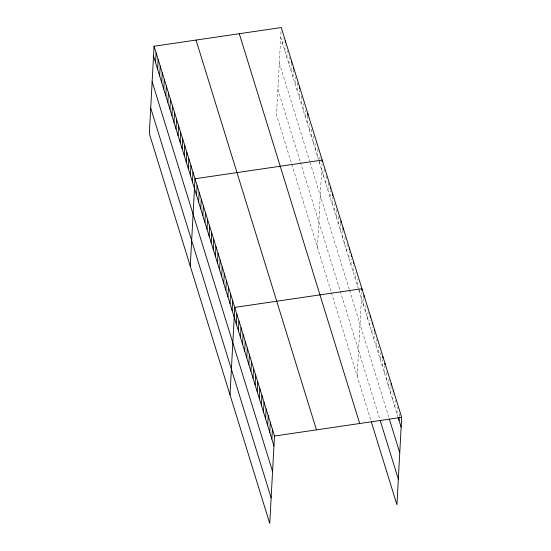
<?xml version="1.0" encoding="UTF-8"?>
<svg xmlns="http://www.w3.org/2000/svg" width="551" height="551" viewBox="0 0 551 551"><rect width="100%" height="100%" fill="white"/><g stroke="black" fill="none" stroke-linecap="round" stroke-linejoin="round"><path stroke-width="0.41" stroke-dasharray="2.75 2.07" d="M281.024 31.641L276.512 114.973L331.172 291.885M282.766 43.997L283.076 38.267M284.812 50.623L285.122 44.893M286.857 57.249L287.216 50.706M288.903 63.875L289.261 57.332M290.956 70.5L291.396 62.318M293.001 77.133L293.442 68.944M295.047 83.759L295.405 77.209M297.092 90.385L297.581 81.383M299.145 97.01L299.496 90.46M301.19 103.636L301.679 94.634M303.236 110.262L303.594 103.712M305.282 116.888L305.64 110.345M307.334 123.514L307.775 115.331M309.38 130.139L309.731 123.596M311.425 136.765L311.914 127.763M313.471 143.398L313.96 134.389M315.516 150.024L315.875 143.474M317.569 156.649L318.051 147.647M319.614 163.275L319.794 160.004M319.835 159.184L319.966 156.725M317.459 247.502L321.97 164.17M323.754 176.671L324.243 167.669M325.848 183.442L326.33 174.44M327.935 190.212L328.424 181.21M330.028 196.982L330.38 190.432M332.122 203.753L332.473 197.203M334.209 210.523L334.567 203.973M336.303 217.294L336.792 208.292M338.397 224.064L338.879 215.062M340.484 230.835L340.931 222.645M342.577 237.598L343.018 229.416M344.671 244.369L345.153 235.367M346.758 251.139L347.116 244.596M348.852 257.909L349.21 251.366M350.946 264.68L351.256 258.956M353.033 271.45L353.343 265.72M355.126 278.221L355.436 272.49M357.22 284.991L357.53 279.261M359.307 291.761L359.486 288.49M357.2 376.133L361.711 292.801M363.495 305.302L363.846 298.752M365.588 312.073L365.94 305.523M367.675 318.843L368.034 312.293M369.769 325.613L370.079 319.883M371.863 332.384L372.173 326.653M373.95 339.154L374.308 332.604M376.044 345.925L376.395 339.375M378.138 352.695L378.489 346.145M380.224 359.466L380.583 352.915M382.318 366.236L382.67 359.686M384.412 373.006L384.763 366.456M386.499 379.777L386.988 370.768M388.593 386.54L389.082 377.538M390.687 393.311L391.038 386.768M392.773 400.081L393.132 393.538M394.867 406.852L395.225 400.308M396.961 413.622L397.312 407.079M399.275 416.301L399.496 412.21M280.714 37.372L318.933 161.064M319.16 161.801L358.611 289.502M358.846 290.26L397.891 416.632M279.329 62.979L309.586 160.906M310.041 162.38L349.327 289.537M349.554 290.287L389.068 418.168M277.904 89.365L300.192 161.519M300.419 162.256L339.76 289.599M340.229 291.1L379.97 419.731M331.406 292.636L370.913 420.516"/><path stroke-width="0.83" d="M154.06 46.236L149.328 133.659L269.749 523.45L274.488 436.027L154.06 46.236L281.251 27.55L401.672 417.341L396.94 504.764L371.374 422.025M155.575 62.683L156.105 52.862M157.62 69.309L158.158 59.487M159.673 75.935L160.203 66.113M161.719 82.56L162.249 72.739M163.764 89.186L164.294 79.365M165.81 95.812L166.347 85.99M167.862 102.438L168.392 92.616M169.908 109.064L170.438 99.242M171.953 115.689L172.484 105.868M173.999 122.315L174.529 112.5M176.051 128.948L176.582 119.126M178.097 135.574L178.627 125.752M180.143 142.199L180.673 132.378M182.188 148.825L182.718 139.004M184.234 155.451L184.771 145.629M186.286 162.077L186.817 152.255M188.332 168.702L188.862 158.881M190.377 175.328L190.908 165.507M192.423 181.954L192.96 172.139M190.267 266.188L195.006 178.765L322.19 160.079L322.108 161.719M196.562 195.35L197.1 185.535M198.656 202.121L199.186 192.306M200.75 208.891L201.28 199.069M202.837 215.661L203.374 205.84M204.931 222.432L205.461 212.61M207.024 229.202L207.555 219.381M209.111 235.973L209.649 226.151M211.205 242.743L211.736 232.921M213.299 249.513L213.829 239.692M215.393 256.284L215.923 246.462M217.48 263.054L218.01 253.233M219.573 269.825L220.104 260.003M221.667 276.595L222.198 266.774M223.754 283.366L224.285 273.544M225.848 290.136L226.378 280.314M227.942 296.906L228.472 287.085M230.029 303.677L230.566 293.855M232.123 310.447L232.653 300.626M230.008 394.819L234.747 307.396L361.931 288.71L361.849 290.349M236.303 323.988L236.84 314.166M238.397 330.758L238.927 320.937M240.491 337.522L241.021 327.707M242.578 344.292L243.115 334.478M244.672 351.063L245.202 341.241M246.765 357.833L247.296 348.012M248.852 364.604L249.389 354.782M250.946 371.374L251.476 361.552M253.04 378.144L253.57 368.323M255.127 384.915L255.664 375.093M257.221 391.685L257.751 381.864M259.314 398.456L259.845 388.634M261.408 405.226L261.939 395.404M263.495 411.996L264.025 402.175M285.253 42.441L285.342 40.802M265.589 418.767L266.119 408.945M267.683 425.537L268.213 415.716M269.77 432.308L270.3 422.486M291.396 62.318L291.486 60.686M271.863 439.078L272.394 429.257M293.442 68.944L293.531 67.312M299.586 88.828L299.675 87.189M307.775 115.331L307.864 113.692M330.469 188.8L330.559 187.161M332.563 195.564L332.652 193.931M340.931 222.645L341.021 221.013M343.018 229.416L343.108 227.783M349.293 249.727L349.382 248.088M351.386 256.497L351.476 254.858M353.48 263.268L353.57 261.629M363.935 297.12L364.025 295.481M370.21 317.431L370.3 315.792M372.304 324.202L372.393 322.562M374.398 330.972L374.48 329.333M382.759 358.047L382.849 356.414M384.853 364.817L384.942 363.185M391.127 385.128L391.217 383.496M393.221 391.899L393.311 390.26M399.048 420.392L399.227 417.121M274.488 436.027L401.672 417.341M398.118 417.382L401.142 427.163M389.295 418.925L399.757 452.77M380.197 420.482L398.325 479.156M239.279 33.714L359.7 423.505M196.032 40.065L316.46 429.863M153.529 56.05L273.957 445.849M152.138 81.665L272.566 471.456M150.712 108.051L271.14 497.842"/></g></svg>
